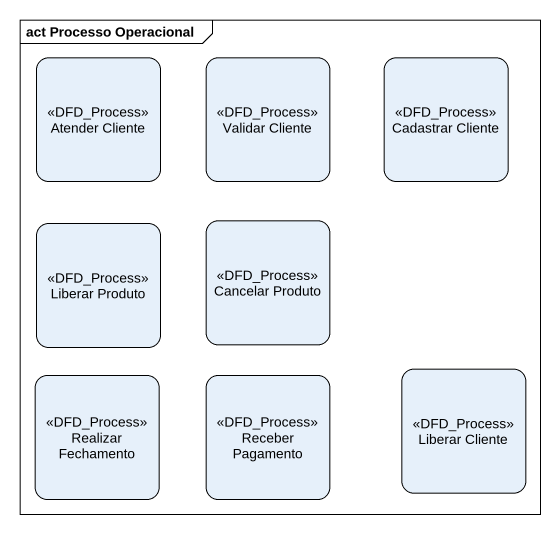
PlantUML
@startuml
mainframe act Processo Operacional
hide empty description
state "Atender Cliente" as Atender_Cliente <<DFD_Process>>
state "Validar Cliente" as Validar_Cliente <<DFD_Process>>
state "Cadastrar Cliente" as Cadastrar_Cliente <<DFD_Process>>
state "Liberar Produto" as Liberar_Produto <<DFD_Process>>
state "Cancelar Produto" as Cancelar_Produto <<DFD_Process>>
state "Realizar Fechamento" as Realizar_Fechamento <<DFD_Process>>
state "Receber Pagamento" as Receber_Pagamento <<DFD_Process>>
state "Liberar Cliente" as Liberar_Cliente <<DFD_Process>>
@enduml
